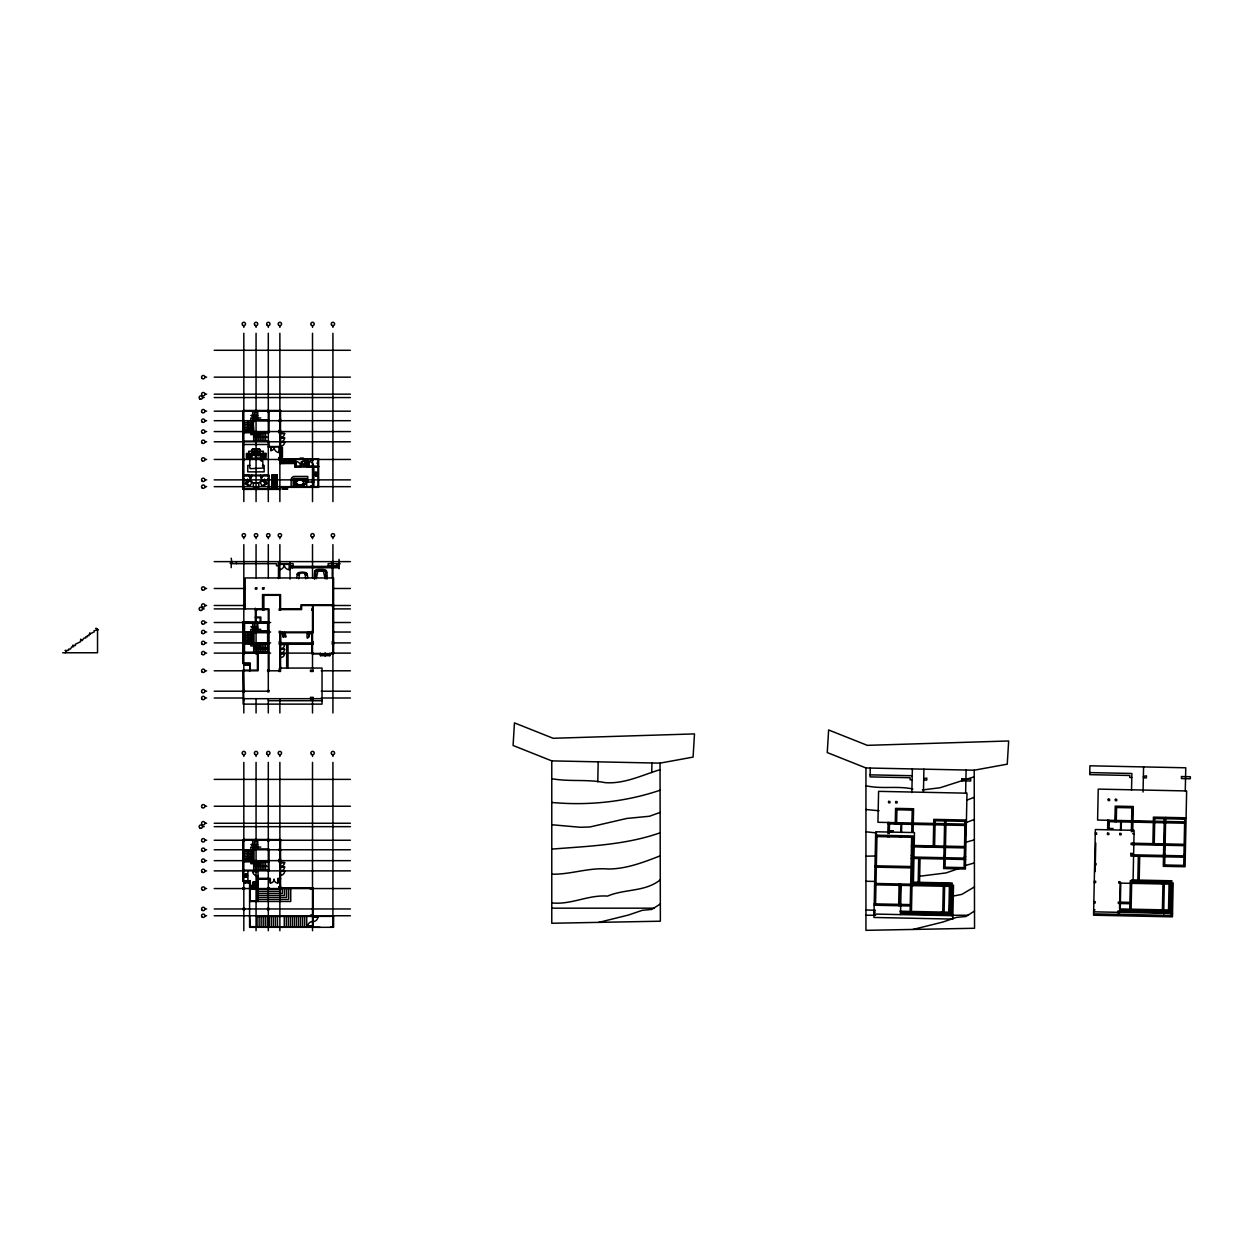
<?xml version="1.0" encoding="UTF-8"?>
<svg xmlns="http://www.w3.org/2000/svg" width="1253" height="1253" viewBox="0 0 1253 1253"><rect width="100%" height="100%" fill="white"/><g stroke="black" fill="none" stroke-linecap="round" stroke-linejoin="round"><path stroke-width="1.5" d="M280.547 459.459L280.547 463.532L294.831 463.532M294.768 459.397L294.894 466.868L318.638 466.946M294.831 458.786L294.831 466.946M306.954 574.313L307.063 574.125A1.692 1.692 0 0 0 306.484 573.561L305.325 574.046L306.672 573.874M326.892 579.152L326.939 575.409A11.026 11.026 0 0 0 326.453 572.01L325.843 571.196A10.337 10.337 0 0 0 323.337 570.663M326.297 572.057L326.516 577.868M597.775 781.856L598.182 761.855M651.732 772.615L651.936 762.967M870.255 768.042L870.068 776.891L910.132 777.721L910.101 779.758L912.137 779.805M874.876 904.556L875.236 886.826M875.91 854.562L876.301 835.861M875.534 905.246L876.99 835.203M887.844 836.785L887.876 835.422M887.907 833.543L888.142 822.203M889.207 836.816L889.238 835.453M889.27 833.527L889.505 822.532M895.253 824.02L895.582 808.373L913.594 808.749L913.108 832.055M895.958 822.673L896.24 809.062L912.904 809.407L912.607 823.691L934.362 824.145L934.456 820.073L945.326 820.292L944.778 846.809L914.063 846.182M896.615 824.035L896.929 809.078M898.652 905.731L899.106 883.96M900.077 837.035L900.108 835.673M900.86 832.196L901.048 823.456L888.8 823.205L888.643 830.676L893.405 830.786M900.014 905.747L900.468 883.991M901.44 837.067L901.471 835.704M901.534 832.509L901.737 822.782M900.515 914.612L901.126 885.37M911.871 792.554L912.356 768.919M911.745 832.149L912.215 810.08L896.913 809.767M913.359 885.62L914.471 832.572L875.706 831.773L873.921 917.462L952.813 919.091L953.517 885.088M918.183 882.519L918.684 858.509L911.213 858.368M919.545 882.535L920.047 858.54L965.609 859.495M923.445 792.335L923.915 769.17M941.363 913.406L941.395 912.059M941.927 886.216L941.958 884.853M942.742 912.074L943.29 886.247M944.073 913.468L944.668 884.916M946.031 819.619L945.044 867.233L964.074 867.624L964.497 847.905L913.374 846.84M948.819 914.925L948.834 913.562M949.523 913.578L949.758 902.16M951.513 915.661L952.202 883.02L912.074 882.19M965.624 793.165L966.11 770.031M965.421 835.955L965.734 820.715M1095.169 871.634L1095.31 864.225M1095.326 863.536L1095.764 842.971M1107.605 829.486L1107.793 819.963M1108.968 829.361L1109.156 820.292M1114.904 821.764L1115.233 806.133L1133.245 806.509L1132.728 831.726M1115.609 820.417L1115.89 806.822L1132.555 807.167L1132.258 821.451L1154.029 821.905L1154.107 817.817L1164.992 818.052L1164.084 861.813M1116.266 821.796L1116.58 806.838M1118.162 910.727L1118.083 914.361L1094.965 913.876M1120.511 829.956L1120.699 821.216L1108.466 820.95L1108.31 828.437L1113.071 828.531M1119.524 910.759L1119.446 914.392L1162.283 915.27M1121.2 830.253L1121.388 820.543M1120.166 912.356L1120.777 883.114M1131.522 790.314L1131.882 773.477L1089.765 772.6M1131.365 831.741L1131.866 807.84L1116.564 807.512M1131.71 880.624L1131.114 909.192L1168.516 909.96L1169.065 884.117L1118.741 883.083L1118.757 881.72L1120.119 881.752L1119.555 908.942L1129.767 909.161L1129.877 903.726L1118.318 903.476L1118.334 902.113L1129.908 902.364L1130.347 880.593L1170.474 881.439L1169.832 912.717L1120.182 911.683M1132.461 844.585L1132.493 843.222M1133.01 883.381L1134.122 830.332L1095.357 829.533L1093.571 915.207L1172.463 916.851L1173.168 882.848M1137.849 880.264L1138.335 856.269L1133.746 856.175M1139.196 880.295L1139.697 856.3L1185.26 857.24M1143.049 792.021L1143.582 766.914M1161.014 911.166L1161.045 909.803M1161.578 883.96L1161.609 882.613M1162.408 909.835L1162.941 883.991M1164.288 818.71L1163.301 866.309L1185.072 866.763L1186.638 790.941L1098.239 789.108L1097.597 820.057L1153.355 821.201L1153.433 817.128L1186.074 817.802M1163.708 912.591L1163.645 915.301L1171.132 915.457L1171.853 880.781L1131.725 879.951M1163.739 911.229L1164.319 882.66M1165.682 817.379L1164.695 864.977L1183.74 865.384L1184.148 845.665L1131.099 844.553L1131.13 843.191L1152.885 843.645L1153.324 822.563L1107.762 821.623M1168.469 912.685L1168.501 911.323M1169.691 886.591L1169.769 882.77M1185.275 790.909L1185.761 767.791L1089.906 765.802L1089.718 774.652L1129.799 775.482L1129.752 777.518L1131.788 777.565M1184.711 850.834L1185.307 822.281M315.568 577.649L315.787 570.695A10.948 10.948 0 0 1 318.137 570.225M252.088 452.004L252.151 449.874L252.104 451.628M256.802 452.004L256.881 449.874L256.818 451.628M305.34 461.167L301.206 461.871A5.09 5.09 0 0 0 301.08 462.858A5.09 5.09 0 0 0 301.206 463.861C311.402 467.682 303.852 455.653 301.315 463.688M314.832 577.868L315.521 571.196A10.337 10.337 0 0 1 318.027 570.663M297.556 574.313L298.981 574.641L297.838 573.874M251.837 451.644L251.947 449.952M256.552 451.644L256.677 449.952M293.186 479.695L294.408 478.474M245.369 875.643L245.431 875.127A1.958 1.958 0 0 1 245.619 874.625L246.982 874.406A2.052 2.052 0 0 1 247.295 875.017A2.694 2.694 0 0 1 247.295 876.567A2.052 2.052 0 0 1 246.982 877.178L244.962 877.178A2.052 2.052 0 0 1 244.664 876.567A2.694 2.694 0 0 1 244.664 875.017A1.77 1.77 0 0 1 245.51 873.967L246.919 874.625M249.128 456.515C245.259 459.24 249.77 453.351 248.047 456.515L247.514 455.466M263.255 456.515C266.309 453.743 264.211 459.193 263.522 456.953M255.252 885.464L255.252 886.873L254.719 882.159L253.842 882.034L252.433 886.967L252.448 885.464M315.004 571.164L320.674 569.739L326.36 571.164M258.666 455.559L256.473 455.419L256.426 458.332A14.002 14.002 0 0 1 257.131 458.285L260.828 458.269L260.593 456.421M298.7 578.823L299.671 573.341A12.608 12.608 0 0 1 305.09 573.341M310.133 632.702C304.589 649.336 307.815 621.284 308.849 637.072L310.133 632.029M326.704 572.793L326.751 572.355A9.554 9.554 0 0 0 326.453 570.851L325.843 570.131A19.343 19.343 0 0 0 323.039 569.473L318.325 569.473A19.343 19.343 0 0 0 315.646 570.084L314.895 570.851A9.554 9.554 0 0 0 314.628 572.182L314.675 572.872M316.179 578.823L318.231 569.911M255.455 456.75C257.304 454.604 249.754 454.808 251.79 456.812M252.84 415.589L254.187 415.589M254.14 415.933L252.84 415.761M256.238 415.589L257.585 415.589M257.585 415.761L256.285 415.933M253.858 437.015L255.205 437.015L253.858 437.187M257.257 437.015L258.604 437.015M258.604 437.187L257.257 437.187M260.655 437.015L262.002 437.015M262.002 437.187L260.655 437.187M264.054 437.015L265.401 437.015M265.401 437.187L264.054 437.187M252.84 626.923L254.187 626.923M254.187 627.095L252.84 627.095M256.238 626.923L257.585 626.923M257.585 627.095L256.238 627.095M252.84 844.663L254.187 844.663M254.187 844.851L252.84 844.851M256.238 844.663L257.585 844.663M257.585 844.851L256.238 844.851M253.858 866.089L255.205 866.089L253.858 866.277M257.257 866.089L258.604 866.089M258.604 866.277L257.257 866.277M260.655 866.089L262.002 866.089M262.002 866.277L260.655 866.277M264.054 866.089L265.401 866.089M265.401 866.277L264.054 866.277M250.553 478.427C253.686 468.293 250.161 485.537 249.253 475.279M251.665 456.421L251.43 458.269L255.142 458.285A14.002 14.002 0 0 1 255.847 458.332L255.534 456.546M316.304 475.31L314.863 475.42A1.958 1.958 0 0 1 314.628 474.856A3.007 3.007 0 0 1 314.628 473.509A1.958 1.958 0 0 1 314.832 473.007L316.132 473.007A1.958 1.958 0 0 1 316.32 473.509A3.007 3.007 0 0 1 316.32 474.856A1.958 1.958 0 0 1 316.132 475.357L315.85 475.686M260.467 456.812L260.875 455.387L258.353 455.591M287.626 461.355L287.595 459.694M303.022 480.839A3.571 3.571 0 0 0 300.281 479.351L299.686 479.335A3.571 3.571 0 0 0 296.945 480.839M249.363 486.305L245.087 483.642L247.374 479.304L252.041 481.497M245.901 483.188L247.577 480.197M246.653 483.611L248.329 480.619M245.149 483.548L247.17 483.924L248.861 480.886L247.483 479.366M250.146 485.631L251.884 482.53M247.514 457.549L248.157 456.452M263.678 457.549L264.32 456.452M282.426 461.026L282.285 462.686M282.818 461.12L282.88 459.694M283.272 461.355L283.413 459.694M284.4 461.12L284.462 459.694M285.872 461.026L285.731 462.686L285.261 459.694M286.248 462.686L286.389 461.026M288.535 461.355L288.66 459.694L288.535 462.686L288.535 461.026M289.051 461.355L289.192 459.694M290.116 461.355L290.242 459.694M292.607 461.026L292.482 459.694M292.998 461.355L292.998 459.694L293.139 462.686L292.998 461.026M293.782 461.12L293.844 459.694M299.702 485.475L300.704 485.193A5.263 5.263 0 0 0 301.487 485.021A3.963 3.963 0 0 0 302.662 484.441M246.872 877.225L246.935 877.147A1.989 1.989 0 0 0 247.233 876.552A2.631 2.631 0 0 0 247.233 875.033M297.306 484.441A3.963 3.963 0 0 0 298.48 485.021A5.263 5.263 0 0 0 299.279 485.177L300.281 485.475M279.873 447.556L282.426 447.556L280.374 449.858L282.426 452.145L279.873 452.145M279.873 452.49L282.426 452.49L280.374 454.776L282.426 457.079L279.873 457.079M282.927 486.665L282.927 489.218L285.198 487.182L287.485 489.218L287.485 486.665M245.008 663.589L245.008 665.108L246.7 663.589L248.407 665.108L248.407 663.589M320.408 653.111L320.408 655.664L322.679 653.627L324.966 655.664L324.966 653.111M325.294 653.111L325.294 655.664L327.581 653.627L329.852 655.664L329.852 653.111M245.008 880.718L245.008 882.864L246.7 881.329L248.407 882.864L248.407 880.718M299.279 485.193L300.704 485.193M598.856 922.365L628.442 915.035L642.397 910.289L651.795 909.427L660.331 903.946M913.03 929.444L942.616 922.114L956.572 917.368L965.969 916.491L974.505 911.025M260.279 482.358L264.634 479.366L267.077 483.486L262.77 486.305M262.143 485.678L266.967 483.548M248.141 422.7L248.141 424.047M248.141 429.497L248.141 430.844M248.141 632.326L248.141 633.673M248.141 635.725L248.141 637.072M248.141 640.831L248.141 642.178L248.329 640.831M248.141 851.774L248.141 853.121L248.329 851.774M248.141 855.172L248.141 856.535L248.329 855.172M250.13 458.817L260.107 458.598L262.316 460.587A10.838 10.838 0 0 1 261.438 461.151L260.593 460.352A3.712 3.712 0 0 0 259.919 459.146L259.308 458.598M660.284 879.825C645.217 892.058 624.793 888.753 607.533 896.099C588.127 894.626 570.961 905.073 551.774 902.896M974.458 886.905L961.865 894.376L953.611 896.005M961.458 867.656L945.968 872.934L919.686 876.239M245.494 873.936L246.402 873.983M317.87 462.686L316.931 463.203L317.87 463.03M260.091 481.497L264.587 479.257M660.127 812.414L649.54 816.236L626.719 818.46L590.069 826.949L580.484 827.293L551.774 824.74M974.301 819.478L964.873 823.033M257.084 435.355L258.776 434.603M258.776 435.355L260.483 434.603L250.819 434.603L250.819 418.001L260.828 418.001M257.084 646.689L258.776 645.937M258.776 646.689L260.483 645.937L250.819 645.937L250.819 629.335L260.828 629.335M257.084 864.445L258.776 863.693M258.776 864.445L260.483 863.693L250.819 863.693L250.819 847.075L260.828 847.075M660.08 790.22C625.419 801.967 588.221 805.804 551.774 802.453M974.254 797.3L967.238 799.994M248.345 457.361L248.345 455.653M660.049 769.687C642.006 775.137 623.994 784.315 604.682 782.592C586.999 778.974 569.395 781.966 551.774 778.677M974.223 776.766L940.204 787.714L922.427 789.954M965.922 865.369L974.395 862.925M260.499 475.2C261.016 483.893 264.54 469.828 261.344 478.505M660.174 832.775C625.372 845.086 588.033 846.167 551.774 849.111M974.348 839.839L965.405 842.392M316.038 476.109L316.304 475.999A1.786 1.786 0 0 0 317.072 474.95A2.694 2.694 0 0 0 317.087 473.399A1.848 1.848 0 0 0 316.273 472.303L315.255 472.35A1.786 1.786 0 0 0 314.472 473.399A2.694 2.694 0 0 0 314.456 474.95L316.273 475.952A1.723 1.723 0 0 0 317.009 474.934A2.631 2.631 0 0 0 317.025 473.415M248.329 424.047L248.329 422.7M248.141 426.098L248.141 427.445M248.329 427.445L248.329 426.098M248.329 430.844L248.329 429.497M89.824 634.222L89.824 632.875L89.652 634.222M72.831 646.47L72.831 645.123L72.643 646.47M248.329 633.673L248.329 632.326M248.329 637.072L248.329 635.725M248.141 858.587L248.141 859.934L248.329 858.587M660.221 855.846C643.447 862.299 626.469 868.987 608.018 869.002C588.894 867.374 570.648 874.61 551.774 874.202M254.077 458.739L255.393 458.723M282.254 632.702C284.901 646.297 284.243 623.258 285.747 637.135C283.585 623.086 284.196 647.3 282.254 632.029M660.033 763.14L693.081 757.094L694.491 733.913L553.137 738.283L514.45 722.887L513.088 745.488L551.774 760.884L660.033 763.14L660.362 921.206L551.774 923.257L551.774 760.884M974.207 770.203L1007.255 764.173L1008.665 740.977L867.311 745.347L828.625 729.966L827.262 752.567L865.948 767.964L974.207 770.203L974.536 928.269L865.948 930.337L865.948 767.964M865.948 856.175L875.142 856.003M317.964 570.867L323.384 570.867M318.043 570.585L323.305 570.585M253.513 458.739L250.224 458.645M874.719 881.439L865.948 881.266M256.129 458.614L255.189 458.614M255.205 887.03L252.495 887.03M865.948 909.976L875.471 910.258M257.366 458.614L259.34 458.598M214.216 350.292L350.417 350.292M204.928 377.153L206.635 377.153M214.216 377.153L350.417 377.153M204.928 394.162L206.635 394.162M214.216 394.162L350.417 394.162M202.5 397.561L204.208 397.561M214.216 397.561L350.417 397.561M280.484 489.312L280.484 486.728L280.547 489.39L243.129 489.39L243.129 410.483L280.547 410.483L280.547 421.368L279.184 421.368L279.184 420.006L280.547 420.006M270.679 410.827L278.166 410.827M204.928 411.172L206.635 411.172M214.216 411.172L350.417 411.172M243.129 411.845L244.57 411.094M268.988 411.845L267.625 411.845L267.625 410.483M279.873 412.535L280.484 410.561M252.652 419.833L268.988 419.833M268.988 420.522L254.014 420.522L253.341 423.921L254.014 432.081L268.988 432.081M204.928 420.695L206.635 420.695M214.216 420.695L350.417 420.695M243.818 422.559L252.652 422.559M243.818 424.266L252.652 424.266M243.818 425.957L252.652 425.957M243.818 427.665L252.652 427.665L243.818 432.755L268.988 432.755L269.05 411.094M243.818 429.356L252.652 429.356M243.818 431.063L252.652 431.063M204.928 431.565L206.635 431.565M214.216 431.565L350.417 431.565M280.484 418.721L280.484 432.865L279.247 432.865L279.184 430.218L280.547 430.218L280.547 460.133L279.184 460.133L279.184 457.423L280.547 457.423M280.547 432.927L279.184 432.927L279.247 430.28M279.873 433.272L284.635 433.507A4.088 4.088 0 0 1 280.547 437.36L279.873 437.36M280.547 433.507L284.635 433.507M279.873 437.689L284.635 437.939A4.088 4.088 0 0 1 280.547 441.776M280.547 437.939L284.635 437.939M243.129 441.087L268.988 441.087L269.097 446.601M204.928 441.776L206.635 441.776M214.216 441.776L350.417 441.776M279.873 442.121L284.635 442.356A4.088 4.088 0 0 1 280.547 446.209L279.873 446.193M243.129 442.45L244.57 441.714M280.547 442.356L284.635 442.356M243.818 444.502L268.299 444.502M268.299 446.538L280.547 446.538L268.299 447.211M252.495 449.545L254.735 449.545M257.21 449.545L259.465 449.545M279.529 446.538L279.294 452.662A5.498 5.498 0 0 1 274.078 447.211A3.305 3.305 0 0 1 270.914 450.61L270.679 446.538M252.433 452.349L254.813 452.349M257.147 452.349L259.528 452.349M250.334 454.917L262.159 454.917M265.479 456.515L263.678 455.466M243.755 458.708L244.492 460.133L243.129 460.133M280.547 458.786L318.638 458.786L318.638 487.339L279.873 487.339M204.928 459.459L206.635 459.459M214.216 459.459L350.417 459.459M280.891 461.12L294.486 461.261M300.61 466.946L300.61 466.257A4.714 4.714 0 0 0 296.084 461.496L295.849 466.946M306.077 461.449L304.667 461.449L304.62 464.205L306.077 464.268M313.532 466.946L313.532 466.257A4.714 4.714 0 0 0 309.005 461.496L308.771 466.946M280.891 463.234L294.486 463.234M250.13 465.458L247.765 465.458L247.765 471.864L264.148 471.864L264.148 465.458L262.363 465.458M318.638 466.257L295.442 466.335M295.849 466.492L300.61 466.492M301.018 466.335L308.363 466.335M308.771 466.492L313.532 466.492M318.575 466.335L313.939 466.868M243.129 475.106L268.988 475.106L268.988 489.39M272.34 474.997L276.506 474.997M244.163 475.451L248.58 475.451M263.537 475.451L267.97 475.451M243.129 475.78L268.988 475.78M304.98 479.1L305.998 479.1M243.129 479.179L244.492 479.179L244.492 480.541L243.129 480.541M268.988 479.179L267.625 479.179L267.625 480.541L268.988 480.541M204.928 479.868L206.635 479.868M214.216 479.868L350.417 479.868M305.889 480.854L305.309 480.494A4.573 4.573 0 0 1 305.607 480.964L305.998 480.964M306.75 482.029L313.876 482.029M253.545 483.125L258.572 483.125M293.969 484.05L294.377 484.05A4.573 4.573 0 0 0 294.8 484.488M271.619 484.175L277.226 484.175M272.34 484.425L276.506 484.425M271.572 484.66L277.289 484.66M272.418 484.989L276.474 485.099L272.418 485.115M293.969 485.913L295.003 485.913M204.928 486.665L206.635 486.665M214.216 486.665L350.417 486.665M253.545 486.806L258.572 486.806M279.936 486.728L282.583 487.339M287.892 486.728L289.114 486.728M310.399 486.728L309.115 487.339M313.266 486.728L318.027 486.728L317.949 458.786M271.572 487.057L277.289 487.135M282.927 487.182L287.485 487.182M289.521 487.01L308.771 487.01M272.246 487.354L276.615 487.354M272.246 487.715L276.615 487.715M243.129 488.701L280.547 488.701M269.317 489.046L279.529 489.046M282.927 489.218L287.485 489.218M214.216 561.626L350.417 561.626M231.21 563.662L276.443 563.662L276.443 565.714L278.479 565.714M278.479 563.662L293.108 563.662L293.108 565.714L290.054 565.714M278.479 564.351L290.054 564.351M339.046 565.714L328.161 565.714L328.161 563.662L340.127 563.662L338.404 564.476L339.046 568.784M292.262 566.387L339.046 566.387M292.262 567.061L339.046 567.061M292.262 567.75L339.046 567.75M284.259 564.351L284.274 564.68A5.278 5.278 0 0 1 279.168 569.786L278.824 563.662M284.259 564.68A5.263 5.263 0 0 0 289.365 569.786L289.709 563.662M204.928 588.487L206.635 588.487M214.216 588.487L245.337 588.487M332.906 588.487L350.417 588.487M333.596 604.823L300.955 604.823L300.955 608.895L279.184 608.895L279.184 610.258L280.547 610.258L280.547 594.611L262.519 594.611L262.519 610.258L263.882 610.258L263.882 595.3M204.928 605.497L206.635 605.497M214.216 605.497L245.337 605.497M350.417 605.497L301.628 605.497L301.628 609.584L279.873 609.584L279.873 595.3L263.208 595.3L263.208 608.895M332.233 606.17L333.596 606.17M202.5 608.895L204.208 608.895M214.216 608.895L268.988 608.895L268.988 671.467L267.625 671.467L267.625 670.12L268.988 670.12M313.187 608.895L311.84 608.895L311.84 610.258L313.187 610.258M332.906 608.895L350.417 608.895M255.377 609.584L268.299 609.584L268.299 621.817M255.377 610.258L256.74 610.258L256.74 608.895M255.377 617.056L260.828 617.056L260.828 622.506M255.377 617.745L260.138 617.745L260.138 622.506M249.598 671.467L250.208 663.714L243.129 663.651L243.129 621.817L260.201 622.428M260.828 621.817L268.988 621.817M204.928 622.506L206.635 622.506M214.216 622.506L270.632 622.506M332.906 622.506L350.417 622.506M268.988 623.18L243.755 623.258M98.376 629.648L94.116 630.729L94.116 631.951L89.026 634.41L89.026 635.631L87.318 635.631L87.318 636.853L85.627 636.853L85.627 638.075L83.92 638.075L82.228 640.518L80.521 640.518L80.521 641.755L75.415 644.199L75.415 645.42L73.723 645.42L73.723 646.642L72.016 646.642L70.325 649.101L68.617 649.101L68.617 650.323L66.91 650.323L65.219 652.766M252.652 631.167L268.988 631.167M252.652 631.34L268.988 631.34M313.187 631.34L311.84 631.34L311.84 653.784L333.596 653.784L333.596 577.946L245.181 577.946L245.181 608.895M204.928 632.029L206.635 632.029M214.216 632.029L270.632 632.029M312.514 632.029L279.873 632.029L279.873 670.794L268.988 670.794M332.906 632.029L350.417 632.029M243.818 632.201L252.652 632.201M254.014 632.702L268.988 632.702M243.818 633.893L252.652 633.893M243.818 635.6L252.652 635.6M243.818 637.291L252.652 637.291M243.818 638.999L252.652 638.999L243.818 644.105L268.988 644.261M243.818 640.69L252.652 640.69M280.547 641.552L279.184 641.552L279.184 644.261L286.671 644.261L286.671 668.272M333.596 641.552L332.233 641.552L332.233 644.261L333.596 644.261M243.818 642.397L252.652 642.397M204.928 642.914L206.635 642.914M214.216 642.914L270.632 642.914M280.359 642.914L313.438 642.914M332.718 642.914L350.417 642.914M268.988 643.415L254.014 643.415L254.014 631.857M311.84 643.932L288.033 643.932L288.033 668.272M288.033 644.261L313.187 644.261L313.187 641.552L311.84 641.552L311.903 644.199M279.873 644.606L284.635 644.606M279.873 648.694L280.547 648.694A4.088 4.088 0 0 0 284.635 644.841M279.873 649.023L284.635 649.273A4.088 4.088 0 0 1 280.547 653.111M280.547 649.273L284.635 649.273M243.129 652.437L268.988 652.437M332.233 652.437L333.596 652.437M243.207 652.5L268.909 652.5M332.311 652.5L333.533 652.5M62.65 652.766L97.53 652.766L97.53 629.648M204.928 653.111L206.635 653.111M214.216 653.111L270.632 653.111M279.873 653.111L313.438 653.111M332.718 653.111L350.417 653.111M251.477 653.283L256.223 653.283M279.873 653.455L284.635 653.69A4.088 4.088 0 0 1 280.547 657.543M312.858 653.455L319.719 653.455M330.541 653.455L331.904 653.455M280.547 653.69L284.635 653.69M320.408 653.627L324.966 653.627M325.294 653.627L329.852 653.627M333.533 653.721L332.233 653.111M243.129 653.784L244.492 653.784L244.57 622.428M320.408 655.664L324.966 655.664M325.294 655.664L329.852 655.664M279.936 657.935L280.484 668.679M243.129 662.978L250.271 662.978L250.271 670.12M245.008 665.108L248.407 665.108M280.547 668.068L322.037 668.068L322.037 704.123L243.129 704.123L243.129 670.12L257.413 670.12L257.413 652.437M280.547 668.757L279.184 668.757L279.184 671.467L280.547 671.467L280.547 631.34L279.184 631.34L279.184 632.702L313.187 632.702L313.187 604.823M204.928 670.794L206.635 670.794M214.216 670.794L258.102 670.794L258.102 652.437M321.222 670.794L350.417 670.794M243.755 671.545L244.57 670.731M243.129 690.513L244.492 690.513L244.492 691.875L243.129 691.875M204.928 691.202L206.635 691.202M214.216 691.202L243.395 691.202M321.222 691.202L350.417 691.202M204.928 697.999L206.635 697.999M214.216 697.999L243.395 697.999M321.222 697.999L350.417 697.999M310.54 698.61L313.125 698.61M243.129 698.688L322.037 698.688M243.818 700.725L243.207 670.183M268.299 700.725L322.037 700.725M214.216 779.382L350.417 779.382M204.928 806.243L206.635 806.243M214.216 806.243L350.417 806.243M204.928 823.252L206.635 823.252M214.216 823.252L350.417 823.252M202.5 826.651L204.208 826.651M214.216 826.651L350.417 826.651M270.272 839.635L243.207 839.635L243.207 881.329L250.271 881.407L248.752 880.718M278.573 839.635L280.484 839.635L280.484 841.546M270.679 839.917L278.166 839.917M204.928 840.246L206.635 840.246M214.216 840.246L350.417 840.246M244.429 840.873L243.207 840.873L244.492 840.935L244.492 839.573M255.44 840.873L256.677 840.873L256.74 839.573M267.625 839.573L267.625 840.935L268.909 840.873L268.988 839.573M256.74 840.935L255.377 840.935L255.377 839.573M267.625 840.935L268.988 840.935M279.873 847.733L280.484 861.954L279.184 862.017L279.184 859.292L280.547 859.292M252.652 848.923L268.988 848.923L268.988 870.866M280.547 850.458L279.184 850.458L279.184 849.095L280.547 849.095M204.928 849.769L206.635 849.769M214.216 849.769L350.417 849.769M243.818 849.941L252.652 849.941M243.818 851.648L252.652 851.648M243.818 853.34L252.652 853.34M243.818 855.047L252.652 855.047M243.818 856.754L252.652 856.754L243.818 861.845L268.988 861.845M243.818 858.446L252.652 858.446M243.818 860.153L252.652 860.153M204.928 860.654L206.635 860.654M214.216 860.654L350.417 860.654M268.988 861.171L254.014 861.171L254.014 849.612M279.873 862.362L284.635 862.597A4.088 4.088 0 0 1 280.547 866.45L279.873 866.434M280.547 862.597L284.635 862.597M279.873 866.778L284.635 867.013A4.088 4.088 0 0 1 280.547 870.866M280.547 867.013L284.635 867.013M243.129 870.177L268.988 870.177M204.928 870.866L206.635 870.866M214.216 870.866L350.417 870.866M258.102 871.195L252.652 871.54A4.965 4.965 0 0 0 257.413 875.957L258.102 875.957M279.873 871.195L284.635 871.195M243.129 871.54L244.57 870.788M252.652 871.54L257.413 871.54L257.413 870.177M279.873 875.283L280.547 875.283A4.088 4.088 0 0 0 284.635 871.446M279.936 875.69L280.484 889.16L258.102 889.223M257.413 876.301L258.04 888.471M257.413 878.337L270.022 878.337L270.366 883.083A3.822 3.822 0 0 0 274.078 879.026A3.822 3.822 0 0 0 277.806 883.083L278.15 878.337L280.547 878.337M257.491 878.948L269.599 878.948M278.573 878.948L280.484 878.948M257.413 879.026L270.366 879.026L270.366 883.083M280.547 879.026L277.806 879.026L277.806 883.083M243.129 880.718L250.271 880.718L250.271 888.549L250.208 880.796M244.601 881.329L243.207 881.329L243.129 839.573L280.547 839.573L280.547 891.259L258.102 891.259M245.008 881.329L248.407 881.329M245.008 882.864L248.407 882.864M252.495 885.401L255.205 885.401M280.484 889.16L279.247 889.16L279.184 886.497L280.547 886.497M252.495 886.936L255.205 886.936M267.625 887.86L268.988 887.86L268.988 889.223L267.688 889.16L267.625 887.86L268.909 887.938M280.547 887.86L313.187 887.86L313.187 926.64M244.429 887.938L243.207 887.938L243.129 889.223L244.492 889.223L244.492 887.86L243.129 887.86L243.207 889.16L244.429 889.16M204.928 888.549L206.635 888.549M214.216 888.549L350.417 888.549M310.54 889.16L313.125 889.16L313.125 887.938L310.54 887.938L310.478 889.223L313.187 889.223M258.102 893.311L282.583 893.311L282.583 888.549M258.102 895.347L284.635 895.347L284.635 888.549M258.102 897.383L286.671 897.383L286.671 888.549M258.102 899.435L288.707 899.435L288.707 888.549M249.598 901.471L290.743 901.471L290.743 887.86M551.774 908.174L654.003 908.174M204.928 908.958L206.635 908.958M214.216 908.958L350.417 908.958M244.429 909.568L243.207 909.568L243.129 908.268L244.492 908.268L244.492 909.631L243.129 909.631L243.207 908.331M267.688 909.568L268.909 909.568L268.988 908.268L267.625 908.268L267.625 909.631L268.988 909.631M313.187 915.066L310.478 915.066L310.478 916.429M865.948 915.254L875.581 915.254M950.823 915.254L968.177 915.254M204.928 915.755L206.635 915.755M214.216 915.755L350.417 915.755M249.598 916.429L250.271 926.64L320.063 927.314M257.084 916.429L332.922 916.366M312.514 916.773L317.949 917.008A4.871 4.871 0 0 1 312.858 921.535A4.871 4.871 0 0 0 307.752 926.061L313.187 926.296M313.187 917.008L317.949 917.008M307.752 926.061L312.514 926.061M332.922 926.64L330.259 927.314M1143.378 776.437L1146.448 775.826L1146.417 777.862L1143.347 777.8M870.115 774.855L912.215 775.717M923.727 778.677L926.797 778.066L926.75 780.102L923.696 780.039M1174.265 818.24L1185.385 818.475M966.423 820.042L933.783 819.368L933.704 823.456L877.946 822.297L878.588 791.348L966.987 793.18L965.405 869.018L943.65 868.564L944.637 820.95L935.114 820.762L935.067 823.487L964.982 824.098L965.045 821.373L945.999 820.981M888.111 823.863L933.673 824.819L933.234 845.885L914.69 845.509M1108.294 829.11L1112.366 829.204M1095.279 832.932L1096.641 832.963L1096.61 834.31L1095.263 834.294M1132.681 833.699L1134.043 833.731M888.643 831.365L892.716 831.444M875.628 835.171L913.03 835.955L911.464 911.432L948.866 912.215L949.398 886.372L874.594 884.822M875.596 836.534L911.651 837.286L911.041 866.528L875.001 865.776M1133.714 843.927L1164.429 844.569M911.479 845.446L912.842 845.462M911.448 846.793L912.81 846.824M1163.551 854.076L1164.914 854.107M1183.96 854.499L1185.322 854.53M1134.2 854.828L1163.536 855.439M1164.883 855.47L1183.928 855.862M911.26 855.642L912.623 855.674M943.901 856.316L945.263 856.347M964.309 856.739L965.671 856.77M912.591 857.036L943.869 857.678M945.232 857.71L964.277 858.101M1094.652 863.536L1096.015 863.552L1095.983 864.915L1094.621 864.883M1164.006 865.651L1171.414 865.807M944.339 867.89L962.884 868.282M874.97 867.139L911.009 867.875L910.242 904.603L874.202 903.852M1094.276 881.204L1095.639 881.235L1095.608 882.598L1094.261 882.566M1132.164 882.002L1170.443 882.785M910.696 882.848L950.823 883.678L950.166 914.956L900.531 913.923M874.625 883.459L910.665 884.195M912.513 884.242L950.792 885.041M1093.853 901.612L1095.216 901.643L1095.185 903.006L1093.838 902.974M874.171 905.214L910.226 905.966L910.101 911.401L899.905 911.197M1093.697 909.772L1095.044 909.803M1120.088 910.32L1169.848 911.354M1093.65 911.808L1172.526 913.453M874.03 912.012L875.393 912.043M900.437 912.56L950.197 913.594M873.999 914.048L952.875 915.692M879.089 810.754L865.948 809.516M876.599 832.932L865.948 831.804M305.34 464.565L306.593 464.205A6.782 6.782 0 0 0 306.593 461.511L305.654 461.135M912.889 789.014C897.226 785.615 881.564 789.359 865.948 785.741M323.211 570.225A10.948 10.948 0 0 1 325.498 570.695L326.234 571.321M301.362 463.735L303.32 464.127M316.257 472.318L315.286 472.397A1.723 1.723 0 0 0 314.534 473.415M248.861 480.886L251.837 482.358M247.17 483.924L249.989 485.678M275.55 474.997L276.506 475.952M275.065 474.997L276.506 476.438M274.595 474.997L276.506 476.907M274.109 474.997L276.506 477.393M273.624 474.997L276.506 477.879M273.154 474.997L276.506 478.348M272.668 474.997L276.506 478.834M272.34 475.153L276.506 479.319M272.34 475.623L276.506 479.789M272.34 476.109L276.506 480.275M272.34 476.594L276.506 480.76M272.34 477.08L276.506 481.246M272.34 477.55L276.506 481.716M272.34 478.035L276.506 482.201M272.34 478.521L276.506 482.687M272.34 478.991L276.506 483.157M272.34 479.476L276.506 483.642M272.34 479.962L276.506 484.128M272.34 480.447L276.161 484.253M272.34 480.917L275.676 484.253M272.34 481.403L275.19 484.253M272.34 481.888L274.72 484.253M272.34 482.358L274.235 484.253M272.34 482.844L273.749 484.253M272.34 483.329L273.279 484.253M287.673 461.261L287.877 462.67L287.454 459.71M246.872 874.359L246.935 874.437A1.989 1.989 0 0 1 247.264 875.158M292.607 461.355L292.482 462.686M290.116 461.026L290.242 462.686M289.114 461.261L289.192 462.686M286.248 461.026L286.248 459.694M285.872 461.355L285.731 459.694M283.272 461.026L283.413 462.686M282.426 461.355L282.285 459.694M264.54 480.197L266.216 483.188M263.788 480.619L265.464 483.611M263.255 480.886L264.963 483.924M260.232 482.53L261.971 485.631M314.456 474.95L314.503 475.059A2.631 2.631 0 0 1 314.519 473.415M323.133 569.911L325.169 578.823M304.855 573.341L305.81 578.823M294.439 462.686L294.157 459.694L294.314 462.686M291.041 459.694L291.338 462.67M290.915 459.71L291.197 462.686M289.615 459.694L289.913 462.67M285.136 459.71L285.418 462.686M283.836 459.694L284.133 462.67M281.815 459.694L282.097 462.67M245.353 875.941L245.431 876.473A1.958 1.958 0 0 0 245.619 876.975L246.919 876.975A1.958 1.958 0 0 0 247.123 876.473A3.007 3.007 0 0 0 247.123 875.127M260.013 449.952L260.123 451.644M255.283 449.952L255.408 451.644M259.81 449.937L259.872 452.004M255.095 449.937L255.158 452.004M325.623 570.71L325.78 577.649M314.472 579.152L314.409 575.409A11.026 11.026 0 0 1 314.895 572.01M280.547 447.556L280.547 452.114M280.547 452.49L280.547 457.047M339.046 559.308L339.046 563.662M337.01 563.662L337.01 565.714M333.596 915.755L333.596 927.314L249.598 927.314L249.598 880.718M332.922 325.655L332.922 327.362M332.922 333.282L332.922 501.623M332.922 536.989L332.922 538.696M332.922 544.616L332.922 712.973M332.922 754.745L332.922 756.436M332.922 762.372L332.922 927.314M332.233 561.626L332.233 577.946M331.559 561.626L331.559 563.662M313.876 466.257L313.876 486.665M313.187 458.786L313.187 460.133L310.478 460.133L310.478 458.786M313.187 487.339L313.187 485.992L310.478 485.992L310.478 487.339M313.187 698.688L313.187 697.326L310.478 697.326L310.478 698.688M313.125 458.849L313.125 460.07M313.125 486.054L313.125 487.276M313.125 915.144L313.125 916.366M312.514 325.655L312.514 327.362M312.514 333.282L312.514 501.623M312.514 536.989L312.514 538.696M312.514 544.616L312.514 577.899M312.514 605.497L312.514 667.943M312.514 699.268L312.514 712.973M312.514 754.745L312.514 756.436M312.514 762.372L312.514 930.713M309.005 461.496L309.005 466.257M308.426 458.786L308.426 466.946M307.784 482.029L307.784 476.438L294.33 476.438A3.32 3.32 0 0 0 291.15 479.617L291.15 486.665M307.079 458.786L307.079 466.946M306.75 486.665L306.75 478.474L293.186 478.474L293.186 486.665M306.734 916.429L306.734 926.64M306.139 461.511L306.139 464.205M306.108 479.194L306.108 480.87M304.886 479.194L304.98 480.525M304.698 916.429L304.698 926.64M304.009 459.459L303.336 458.097L300.14 458.097L299.451 459.459M302.646 916.429L302.646 926.64M300.61 916.429L300.61 926.64M299.686 479.335L299.796 479.962A5.263 5.263 0 0 0 298.48 479.993A3.963 3.963 0 0 0 297.306 480.572M298.574 916.429L298.574 926.64M296.522 916.429L296.522 926.64M296.084 461.496L296.084 466.257M295.504 458.786L295.504 466.946M294.988 484.488L295.097 485.819M294.486 459.459L294.486 463.532M294.486 916.429L294.486 926.64M293.844 461.355L293.844 462.686M293.875 484.144L293.875 485.819M293.719 459.694L293.719 462.686M293.484 459.694L293.484 462.686M292.998 463.187L288.519 463.187M292.607 459.694L292.607 462.686M292.45 916.429L292.45 926.64M292.168 459.694L292.168 462.686M292.262 565.714L292.262 568.423L291.573 565.714M291.651 459.694L291.651 462.686M290.649 459.694L290.649 462.686M290.414 916.429L290.414 926.64M290.116 459.694L290.116 462.686M290.054 561.626L290.054 579.105M289.365 564.351L289.365 569.786M289.051 459.694L289.051 462.686M288.362 916.429L288.362 926.64M288.206 459.694L288.206 462.686M288.065 459.694L288.065 462.686M287.266 459.694L287.266 462.686M286.859 463.187L282.598 463.406M286.389 459.694L286.389 462.686M286.326 916.429L286.326 926.64M285.872 459.694L285.872 462.686M284.87 459.694L284.87 462.686M284.462 461.355L284.462 462.686M284.337 459.694L284.337 462.686M284.29 916.429L284.29 926.64M283.272 459.694L283.272 462.686M282.88 461.355L282.88 462.686M282.755 459.694L282.755 462.686M282.426 447.556L282.426 452.145M282.426 452.49L282.426 457.079M282.426 459.694L282.426 462.686M281.486 459.694L281.486 462.686M280.891 459.459L280.891 463.532M280.312 433.272L280.312 437.36M280.312 437.689L280.312 441.776M280.312 442.121L280.312 446.193M280.374 447.556L280.374 452.145M280.374 452.49L280.374 457.079M280.484 460.07L280.484 457.486L279.247 457.486L279.247 460.07M280.484 632.765L280.484 644.199M280.312 644.606L280.312 648.694M280.312 649.023L280.312 653.111M280.312 653.455L280.312 657.527M280.312 862.362L280.312 866.434M280.312 866.778L280.312 870.866M280.312 871.195L280.312 875.283M280.202 412.863L280.202 418.314M280.202 841.953L280.202 847.388M279.873 325.655L279.873 327.362M279.873 333.282L279.873 501.623M279.873 536.989L279.873 538.696M279.873 544.616L279.873 577.899M279.873 699.268L279.873 712.973M279.873 754.745L279.873 756.436M279.873 762.372L279.873 930.713M279.247 420.084L279.247 421.306M279.294 447.211L279.294 452.662M279.247 849.158L279.247 850.395M279.247 859.37L279.247 861.954M279.247 886.576L279.247 889.16M279.168 564.351L279.168 569.786M278.479 561.626L278.479 578.604M277.493 916.429L277.493 926.64M275.441 916.429L275.441 926.64M273.405 916.429L273.405 926.64M271.368 916.429L271.368 926.64M270.914 447.211L270.914 450.61M269.317 916.429L269.317 926.64M268.299 325.655L268.299 327.362M268.299 333.282L268.299 501.623M268.299 536.989L268.299 538.696M268.299 544.616L268.299 577.899M268.299 622.302L268.299 691.202L243.818 691.202L243.818 664.027M268.299 699.268L268.299 712.973M268.299 754.745L268.299 756.436M268.299 762.372L268.299 930.713M267.625 621.817L267.625 652.437M267.281 916.429L267.281 926.64M265.589 432.755L265.589 441.087M265.589 644.105L265.589 652.437M265.589 861.845L265.589 870.177M265.244 916.429L265.244 926.64M263.882 432.755L263.882 441.087M263.882 644.105L263.882 652.437M263.882 861.845L263.882 870.177M263.381 453.429L263.381 451.221L248.752 451.221L248.752 453.429M263.208 916.429L263.208 926.64M262.175 432.755L262.175 441.087M262.175 644.105L262.175 652.437M262.175 861.845L262.175 870.177M261.157 916.429L261.157 926.64M260.483 432.755L260.483 441.087M260.483 644.105L260.483 652.437M260.483 861.845L260.483 870.177M259.12 916.429L259.12 926.64M258.776 432.755L258.776 441.087M258.776 644.105L258.776 652.437M258.776 861.845L258.776 870.177M258.102 901.471L258.04 870.788M257.758 411.172L257.758 419.833M257.758 622.506L257.758 631.167M257.758 840.246L257.758 848.923M257.413 875.957L257.413 888.549M257.084 432.755L257.084 441.087M257.084 644.105L257.084 652.437M257.084 861.845L257.084 870.177M257.084 915.755L257.084 926.64M256.74 410.483L256.74 411.845L255.377 411.845L255.377 410.483M256.74 621.817L256.74 623.18M256.066 325.655L256.066 327.362M256.066 333.282L256.066 501.623M256.066 536.989L256.066 538.696M256.066 544.616L256.066 577.899M256.066 608.692L256.066 654.238M256.066 699.268L256.066 712.973M256.066 754.745L256.066 756.436M256.066 762.372L256.066 930.713M255.377 432.755L255.377 441.087M255.377 608.222L255.377 623.18M255.377 644.105L255.377 652.437M255.377 861.845L255.377 870.177M254.359 411.172L254.359 419.833M254.359 622.506L254.359 631.167M254.359 840.246L254.359 848.923M253.686 432.755L253.686 441.087M253.686 644.105L253.686 652.437M253.686 861.845L253.686 870.177M252.652 411.172L252.652 432.755M252.652 622.506L252.652 644.261M252.652 840.246L252.652 861.845M247.89 870.866L247.89 880.718M243.818 325.655L243.818 327.362M243.818 333.282L243.818 501.623M243.818 536.989L243.818 538.696M243.818 544.616L243.818 662.978M243.818 699.268L243.818 712.973M243.818 754.745L243.818 756.436M243.818 762.372L243.818 930.713M243.207 410.561L243.207 489.312M243.207 621.895L243.207 663.589M236.363 561.626L236.363 563.662M231.21 558.18L231.852 562.487L230.129 563.302L231.21 563.302L231.21 567.656M257.147 449.216A4.526 4.526 0 0 1 259.528 449.216M257.053 448.934A5.231 5.231 0 0 1 259.637 448.934M252.433 449.216A4.526 4.526 0 0 1 254.813 449.216M252.323 448.934A5.231 5.231 0 0 1 254.907 448.934M303.038 484.175A3.587 3.587 0 0 1 300 485.663A3.587 3.587 0 0 1 296.945 484.175M300.438 485.444A1.629 1.629 0 0 1 299.545 485.444M300.281 479.789A5.263 5.263 0 0 1 301.487 479.993A3.963 3.963 0 0 1 302.662 480.572M244.727 875.033A2.631 2.631 0 0 0 244.727 876.552A1.989 1.989 0 0 0 245.008 877.147M305.387 572.903A4.84 4.84 0 0 1 307.11 573.843A19.328 19.328 0 0 1 307.737 577.852M307.11 573.843A2.569 2.569 0 0 0 305.466 572.558A14.582 14.582 0 0 0 302.255 572.12A14.582 14.582 0 0 0 299.044 572.558A2.569 2.569 0 0 0 297.415 573.843A19.328 19.328 0 0 0 296.773 577.852M297.415 573.843A4.84 4.84 0 0 1 299.122 572.903M253.341 482.922L253.341 487.01L258.776 487.01L258.776 482.922L253.341 482.922M305.309 574.172C307.752 575.519 306.327 574.876 305.309 574.172M297.431 574.266L298.997 574.798L298.026 573.561A1.692 1.692 0 0 0 297.478 574.031L297.447 574.172M888.581 801.419L888.549 802.781L889.912 802.813L889.943 801.45L888.581 801.419M895.723 801.575L895.691 802.938L897.054 802.954L897.085 801.607L895.723 801.575M935.036 824.834L934.597 845.916L964.512 846.542L964.951 825.461L935.036 824.834M961.834 778.786L961.803 780.838L970.652 781.011L970.699 778.974L961.834 778.786M1107.527 833.182L1107.495 834.545L1108.858 834.576L1108.889 833.214L1107.527 833.182M1108.232 799.179L1108.2 800.542L1109.563 800.573L1109.594 799.21L1108.232 799.179M1115.374 799.336L1115.342 800.683L1116.705 800.714L1116.736 799.351L1115.374 799.336M1119.759 833.433L1119.743 834.796L1121.09 834.827L1121.122 833.464L1119.759 833.433M1130.911 853.403L1130.864 856.112L1132.226 856.144L1132.273 853.418L1130.911 853.403M1154.686 822.595L1154.248 843.676L1184.163 844.303L1184.602 823.221L1154.686 822.595M1154.765 818.522L1154.718 821.232L1184.633 821.858L1184.696 819.133L1154.765 818.522M1181.501 776.547L1181.454 778.583L1190.303 778.771L1190.35 776.735L1181.501 776.547M296.241 482.405L296.491 483.345A2.788 2.788 0 0 0 297.337 484.159A4.119 4.119 0 0 0 298.48 484.66A5.952 5.952 0 0 0 301.487 484.66A4.119 4.119 0 0 0 302.631 484.159A2.788 2.788 0 0 0 303.477 483.345L303.477 481.669A2.788 2.788 0 0 0 302.631 480.839A4.119 4.119 0 0 0 301.487 480.353A5.952 5.952 0 0 0 298.48 480.353A4.119 4.119 0 0 0 297.337 480.839A2.788 2.788 0 0 0 296.491 481.669L296.256 482.311M252.151 886.137L252.495 887.39A6.782 6.782 0 0 0 255.205 887.39L254.845 882.002A5.09 5.09 0 0 0 253.842 881.877A5.09 5.09 0 0 0 252.855 882.002L252.151 886.137M65.313 650.432L66.566 650.949L65.313 650.432M80.615 639.406L81.868 639.923L80.615 639.406M95.917 628.395L97.17 628.912L95.917 628.395M247.608 421.4L248.783 422.073L247.702 421.259M247.608 424.814L248.861 425.331L247.608 424.814M247.608 428.213L248.861 428.73L247.608 428.213M251.18 415.416L252.433 415.933L251.18 415.416M247.608 431.612L248.861 432.128L247.608 431.612M254.578 415.416L255.831 415.933L254.578 415.416M255.596 436.843L256.849 437.36L255.596 436.843M258.995 436.843L260.264 437.36L258.995 436.843M262.394 436.843L263.663 437.36L262.394 436.843M265.808 436.843L267.061 437.36L265.808 436.843M247.608 634.441L248.861 634.958L247.608 634.441M247.608 637.84L248.861 638.357L247.608 637.84M247.608 639.547L248.861 640.064L247.608 639.547M251.18 626.751L252.433 627.267L251.18 626.751M247.608 642.946L248.861 643.462L247.608 642.946M254.578 626.751L255.831 627.267L254.578 626.751M253.905 648.177L255.158 648.694L253.905 648.177M255.596 648.177L256.849 648.694L255.596 648.177M257.304 648.177L258.557 648.694L257.304 648.177M258.995 648.177L260.264 648.694L258.995 648.177M260.702 648.177L261.955 648.694L260.702 648.177M262.394 648.177L263.663 648.694L262.394 648.177M264.101 648.177L265.354 648.694L264.101 648.177M265.808 648.177L267.061 648.694L265.808 648.177M247.608 850.489L248.861 851.006L247.608 850.489M247.608 853.888L248.783 854.562L247.702 853.747M247.608 857.287L248.861 857.819L247.608 857.287M251.18 844.506L252.339 845.18L251.273 844.35M247.608 860.701L248.861 861.218L247.608 860.701M254.578 844.506L255.831 845.023L254.578 844.506M255.596 865.917L256.849 866.45L255.596 865.917M258.995 865.917L260.264 866.45L258.995 865.917M262.394 865.917L263.663 866.45L262.394 865.917M265.808 865.917L267.061 866.45L265.808 865.917M249.598 467.416L250.349 468.7L263.099 468.042L262.363 454.51L250.13 454.51L249.598 467.416M265.965 453.429L246.496 453.429L246.496 454.259L265.965 454.259L265.965 453.429M249.817 454.635L246.418 454.635L246.418 458.379L249.817 458.379L249.817 454.635M265.981 454.635L262.582 454.635L262.582 458.379L265.981 458.379L265.981 454.635M272.34 474.668L271.572 487.903L277.289 487.903L277.226 474.668L276.49 485.412L272.418 485.412L272.34 474.668M256.74 587.814L255.377 587.814L255.377 589.176L256.74 589.176L256.74 587.814M263.882 587.814L262.519 587.814L262.519 589.176L263.882 589.176L263.882 587.814M313.187 670.12L310.478 670.12L310.478 671.467L313.187 671.467L313.187 670.12M268.988 690.513L267.625 690.513L267.625 691.875L268.988 691.875L268.988 690.513M258.102 887.86L249.598 887.86L258.04 887.938M257.413 889.223L250.271 889.223L250.271 900.782L257.413 900.782L257.413 889.223M242.784 536.66A1.707 1.707 0 0 0 245.51 535.532A1.707 1.707 0 0 0 243.16 533.731A1.707 1.707 0 0 0 242.784 536.66M255.017 536.66A1.707 1.707 0 0 0 257.742 535.532A1.707 1.707 0 0 0 255.408 533.731A1.707 1.707 0 0 0 255.017 536.66M267.265 536.66A1.707 1.707 0 0 0 269.99 535.532A1.707 1.707 0 0 0 267.656 533.731A1.707 1.707 0 0 0 267.265 536.66M278.824 536.66A1.707 1.707 0 0 0 281.549 535.532A1.707 1.707 0 0 0 279.215 533.731A1.707 1.707 0 0 0 278.824 536.66M311.48 536.66A1.707 1.707 0 0 0 314.205 535.532A1.707 1.707 0 0 0 311.856 533.731A1.707 1.707 0 0 0 311.48 536.66M331.888 536.66A1.707 1.707 0 0 0 334.598 535.532A1.707 1.707 0 0 0 332.264 533.731A1.707 1.707 0 0 0 331.888 536.66M202.203 589.85A1.707 1.707 0 0 0 204.928 588.722A1.707 1.707 0 0 0 202.594 586.921A1.707 1.707 0 0 0 202.203 589.85M202.203 606.844A1.707 1.707 0 0 0 204.928 605.716A1.707 1.707 0 0 0 202.594 603.93A1.707 1.707 0 0 0 202.203 606.844M199.791 610.242A1.707 1.707 0 0 0 202.5 609.115A1.707 1.707 0 0 0 200.167 607.329A1.707 1.707 0 0 0 199.791 610.242M202.203 623.853A1.707 1.707 0 0 0 204.928 622.725A1.707 1.707 0 0 0 202.594 620.924A1.707 1.707 0 0 0 202.203 623.853M202.203 644.261A1.707 1.707 0 0 0 204.928 643.134A1.707 1.707 0 0 0 202.594 641.332A1.707 1.707 0 0 0 202.203 644.261M202.203 654.458A1.707 1.707 0 0 0 204.928 653.33A1.707 1.707 0 0 0 202.594 651.544A1.707 1.707 0 0 0 202.203 654.458M202.203 672.141A1.707 1.707 0 0 0 204.928 671.013A1.707 1.707 0 0 0 202.594 669.227A1.707 1.707 0 0 0 202.203 672.141M202.203 692.549A1.707 1.707 0 0 0 204.928 691.421A1.707 1.707 0 0 0 202.594 689.636A1.707 1.707 0 0 0 202.203 692.549M202.203 699.346A1.707 1.707 0 0 0 204.928 698.219A1.707 1.707 0 0 0 202.594 696.433A1.707 1.707 0 0 0 202.203 699.346M202.203 633.376A1.707 1.707 0 0 0 204.928 632.248A1.707 1.707 0 0 0 202.594 630.447A1.707 1.707 0 0 0 202.203 633.376M242.784 325.326A1.707 1.707 0 0 0 245.51 324.198A1.707 1.707 0 0 0 243.16 322.397A1.707 1.707 0 0 0 242.784 325.326M255.017 325.326A1.707 1.707 0 0 0 257.742 324.198A1.707 1.707 0 0 0 255.408 322.397A1.707 1.707 0 0 0 255.017 325.326M267.265 325.326A1.707 1.707 0 0 0 269.99 324.198A1.707 1.707 0 0 0 267.656 322.397A1.707 1.707 0 0 0 267.265 325.326M278.824 325.326A1.707 1.707 0 0 0 281.549 324.198A1.707 1.707 0 0 0 279.215 322.397A1.707 1.707 0 0 0 278.824 325.326M311.48 325.326A1.707 1.707 0 0 0 314.205 324.198A1.707 1.707 0 0 0 311.856 322.397A1.707 1.707 0 0 0 311.48 325.326M331.888 325.326A1.707 1.707 0 0 0 334.598 324.198A1.707 1.707 0 0 0 332.264 322.397A1.707 1.707 0 0 0 331.888 325.326M202.203 378.5A1.707 1.707 0 0 0 204.928 377.372A1.707 1.707 0 0 0 202.594 375.587A1.707 1.707 0 0 0 202.203 378.5M202.203 395.509A1.707 1.707 0 0 0 204.928 394.382A1.707 1.707 0 0 0 202.594 392.596A1.707 1.707 0 0 0 202.203 395.509M199.791 398.908A1.707 1.707 0 0 0 202.5 397.781A1.707 1.707 0 0 0 200.167 395.995A1.707 1.707 0 0 0 199.791 398.908M202.203 412.519A1.707 1.707 0 0 0 204.928 411.391A1.707 1.707 0 0 0 202.594 409.59A1.707 1.707 0 0 0 202.203 412.519M202.203 432.927A1.707 1.707 0 0 0 204.928 431.799A1.707 1.707 0 0 0 202.594 429.998A1.707 1.707 0 0 0 202.203 432.927M202.203 443.123A1.707 1.707 0 0 0 204.928 441.996A1.707 1.707 0 0 0 202.594 440.21A1.707 1.707 0 0 0 202.203 443.123M202.203 460.806A1.707 1.707 0 0 0 204.928 459.679A1.707 1.707 0 0 0 202.594 457.893A1.707 1.707 0 0 0 202.203 460.806M202.203 481.215A1.707 1.707 0 0 0 204.928 480.087A1.707 1.707 0 0 0 202.594 478.286A1.707 1.707 0 0 0 202.203 481.215M202.203 488.012A1.707 1.707 0 0 0 204.928 486.884A1.707 1.707 0 0 0 202.594 485.099A1.707 1.707 0 0 0 202.203 488.012M202.203 422.042A1.707 1.707 0 0 0 204.928 420.914A1.707 1.707 0 0 0 202.594 419.113A1.707 1.707 0 0 0 202.203 422.042M242.784 754.4A1.707 1.707 0 0 0 245.51 753.272A1.707 1.707 0 0 0 243.16 751.487A1.707 1.707 0 0 0 242.784 754.4M255.017 754.4A1.707 1.707 0 0 0 257.742 753.272A1.707 1.707 0 0 0 255.408 751.487A1.707 1.707 0 0 0 255.017 754.4M267.265 754.4A1.707 1.707 0 0 0 269.99 753.272A1.707 1.707 0 0 0 267.656 751.487A1.707 1.707 0 0 0 267.265 754.4M278.824 754.4A1.707 1.707 0 0 0 281.549 753.272A1.707 1.707 0 0 0 279.215 751.487A1.707 1.707 0 0 0 278.824 754.4M311.48 754.4A1.707 1.707 0 0 0 314.205 753.272A1.707 1.707 0 0 0 311.856 751.487A1.707 1.707 0 0 0 311.48 754.4M331.888 754.4A1.707 1.707 0 0 0 334.598 753.272A1.707 1.707 0 0 0 332.264 751.487A1.707 1.707 0 0 0 331.888 754.4M202.203 807.59A1.707 1.707 0 0 0 204.928 806.462A1.707 1.707 0 0 0 202.594 804.677A1.707 1.707 0 0 0 202.203 807.59M202.203 824.599A1.707 1.707 0 0 0 204.928 823.472A1.707 1.707 0 0 0 202.594 821.67A1.707 1.707 0 0 0 202.203 824.599M199.791 827.998A1.707 1.707 0 0 0 202.5 826.87A1.707 1.707 0 0 0 200.167 825.085A1.707 1.707 0 0 0 199.791 827.998M202.203 841.609A1.707 1.707 0 0 0 204.928 840.481A1.707 1.707 0 0 0 202.594 838.68A1.707 1.707 0 0 0 202.203 841.609M202.203 862.001A1.707 1.707 0 0 0 204.928 860.874A1.707 1.707 0 0 0 202.594 859.088A1.707 1.707 0 0 0 202.203 862.001M202.203 872.213A1.707 1.707 0 0 0 204.928 871.086A1.707 1.707 0 0 0 202.594 869.284A1.707 1.707 0 0 0 202.203 872.213M202.203 889.896A1.707 1.707 0 0 0 204.928 888.769A1.707 1.707 0 0 0 202.594 886.967A1.707 1.707 0 0 0 202.203 889.896M202.203 910.305A1.707 1.707 0 0 0 204.928 909.177A1.707 1.707 0 0 0 202.594 907.376A1.707 1.707 0 0 0 202.203 910.305M202.203 917.102A1.707 1.707 0 0 0 204.928 915.974A1.707 1.707 0 0 0 202.594 914.189A1.707 1.707 0 0 0 202.203 917.102M202.203 851.132A1.707 1.707 0 0 0 204.928 850.004A1.707 1.707 0 0 0 202.594 848.203A1.707 1.707 0 0 0 202.203 851.132M305.701 481.293A4.448 4.448 0 0 0 304.307 480.056A7.048 7.048 0 0 0 302.443 479.319A10.729 10.729 0 0 0 297.525 479.319A7.048 7.048 0 0 0 295.661 480.056A4.448 4.448 0 0 0 294.267 481.293A2.052 2.052 0 0 0 294.267 483.721A4.448 4.448 0 0 0 295.661 484.958A7.048 7.048 0 0 0 297.525 485.694A10.729 10.729 0 0 0 302.443 485.694A7.048 7.048 0 0 0 304.307 484.958A4.448 4.448 0 0 0 305.701 483.721A2.052 2.052 0 0 0 305.701 481.293M302.145 479.476A8.818 8.818 0 0 0 297.822 479.476A6.014 6.014 0 0 0 296.162 480.165A3.994 3.994 0 0 0 294.941 481.34A2.083 2.083 0 0 0 294.941 483.674A3.994 3.994 0 0 0 296.162 484.833A6.014 6.014 0 0 0 297.822 485.537A8.818 8.818 0 0 0 302.145 485.537A6.014 6.014 0 0 0 303.806 484.833A3.994 3.994 0 0 0 305.027 483.674A2.083 2.083 0 0 0 305.027 481.34A3.994 3.994 0 0 0 303.806 480.165A6.014 6.014 0 0 0 302.145 479.476"/></g></svg>
